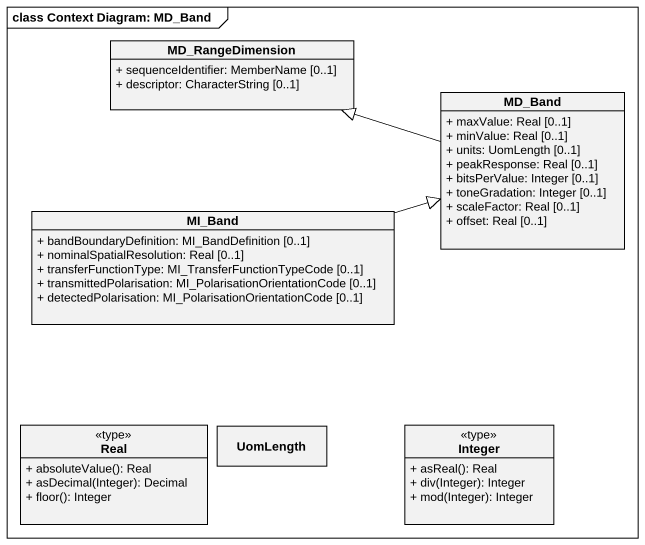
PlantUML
@startuml
mainframe class Context Diagram: MD_Band
hide circle
hide empty members
skinparam classAttributeIconSize 0
class MD_RangeDimension {
  + sequenceIdentifier: MemberName [0..1]
  + descriptor: CharacterString [0..1]
}
class MD_Band {
  + maxValue: Real [0..1]
  + minValue: Real [0..1]
  + units: UomLength [0..1]
  + peakResponse: Real [0..1]
  + bitsPerValue: Integer [0..1]
  + toneGradation: Integer [0..1]
  + scaleFactor: Real [0..1]
  + offset: Real [0..1]
}
class MI_Band {
  + bandBoundaryDefinition: MI_BandDefinition [0..1]
  + nominalSpatialResolution: Real [0..1]
  + transferFunctionType: MI_TransferFunctionTypeCode [0..1]
  + transmittedPolarisation: MI_PolarisationOrientationCode [0..1]
  + detectedPolarisation: MI_PolarisationOrientationCode [0..1]
}
class Real <<type>> {
  + absoluteValue(): Real
  + asDecimal(Integer): Decimal
  + floor(): Integer
}
class UomLength
class Integer <<type>> {
  + asReal(): Real
  + div(Integer): Integer
  + mod(Integer): Integer
}
MD_Band -left-|> MD_RangeDimension
MI_Band -right-|> MD_Band
@enduml
